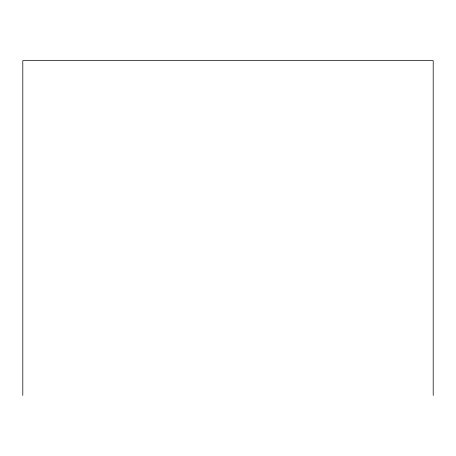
<?xml version="1.0" encoding="UTF-8"?>
<svg xmlns="http://www.w3.org/2000/svg" width="456" height="456" viewBox="0 0 456 456"><rect width="100%" height="100%" fill="white"/><g stroke="black" fill="none" stroke-linecap="round" stroke-linejoin="round"><path stroke-width="0.68" d="M433.2 395.352L433.2 60.648L22.8 60.648L22.8 395.352"/></g></svg>
